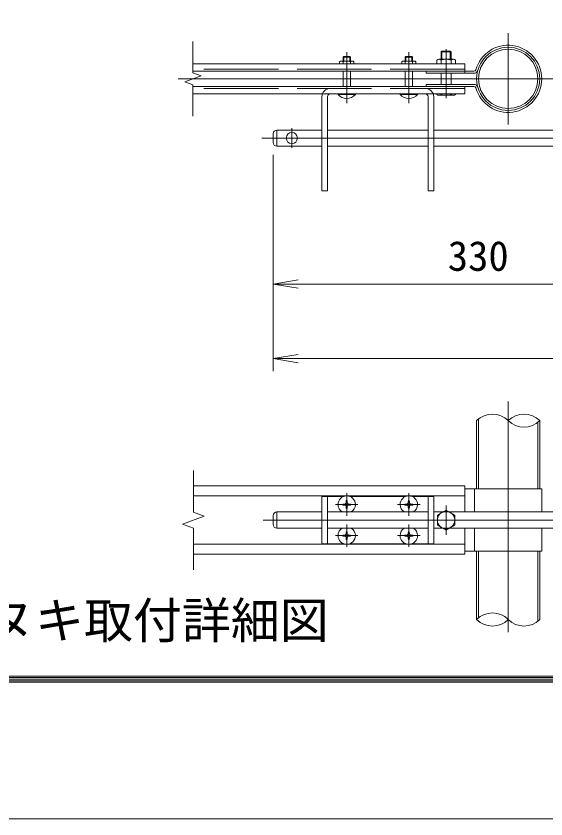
# Model space of a CAD drawing. Units: millimetres, scale not verified. Extents: x -4200 to 4200, y -2970 to 2970.
# Drawn here: x -2247 to -1393, y -2970 to -1678 of the extents above; entities that cross this region are included whole.
import ezdxf
from ezdxf.enums import TextEntityAlignment as Align

# ---------------------------------------------------------------- set-up
doc = ezdxf.new("R2010")
doc.units = ezdxf.units.MM
doc.header["$LTSCALE"] = 20
doc.linetypes.add('DASHED', pattern=[7.5, 6, -1.5])
doc.linetypes.add('USER1', pattern=[50.8, 31.75, -6.35, 6.35, -6.35])
for name, color, linetype, lineweight in [('0-1_D-TTL', 7, 'Continuous', 9), ('0-2_D-TTL-TXT', 7, 'Continuous', 18), ('0-4_D-BMK', 2, 'USER1', 13), ('0-5_D-STR1', 1, 'Continuous', 18), ('0-8_D-STR3', 3, 'Continuous', 13), ('0-9_D-STR-DIM', 7, 'Continuous', 9), ('0-A_0', 7, 'Continuous', 9)]:
    doc.layers.add(name, color=color, linetype=linetype, lineweight=lineweight)
doc.styles.add('ＭＳ ゴシック', font='')
doc.styles.get('ＭＳ ゴシック').set_extended_font_data('MS Gothic')

# ---------------------------------------------------------------- blocks, each defined once
blk = doc.blocks.new('_Open')
at = {"layer": '0-A_0'}
blk.add_line((-20, 3.33), (0, 0), dxfattribs=at)
blk.add_lwpolyline([(-20, -3.33), (0, 0), (-20, 0)], dxfattribs=at)

msp = doc.modelspace()

# ---------------------------------------------------------------- linework, layer by layer
at = {"layer": '0-1_D-TTL', "color": 2, "lineweight": 18}
msp.add_lwpolyline([(-4200, 2970), (4200, 2970), (4200, -2970), (-4200, -2970)], close=True, dxfattribs=at)
at = {"layer": '0-1_D-TTL'}
for points in [[(-3930, 2750), (3930, 2750), (3930, -2750), (-3930, -2750)], [(-3927.5, 2747.5), (3927.5, 2747.5), (3927.5, -2747.5), (-3927.5, -2747.5)], [(-3925, 2745), (3925, 2745), (3925, -2745), (-3925, -2745)], [(-3922.5, 2742.5), (3922.5, 2742.5), (3922.5, -2742.5), (-3922.5, -2742.5)], [(-3920, 2740), (3920, 2740), (3920, -2740), (-3920, -2740)]]:
    msp.add_lwpolyline(points, close=True, dxfattribs=at)
at = {"layer": '0-4_D-BMK'}
for p, q in [((-1454.15, -1705.46), (-1454.15, -1852.69)), ((-1714.15, -1735.95), (-1714.15, -1817.97)), ((-1614.15, -1735.95), (-1614.15, -1817.97)), ((-1554.15, -1731.55), (-1554.15, -1810.25)), ((-1985.85, -1779.08), (-597.36, -1779.08)), ((-1802.55, -1858.69), (-1802.55, -1890.26)), ((-1850.61, -1874.48), (-619.46, -1874.48)), ((-1454.15, -2298.49), (-1454.15, -2669.66)), ((-1714.15, -2482.29), (-1714.15, -2446.03)), ((-1614.15, -2482.21), (-1614.15, -2445.95)), ((-1732.37, -2464.08), (-1696.11, -2464.08)), ((-1632.37, -2464.08), (-1596.11, -2464.08)), ((-1554.15, -2465.5), (-1554.15, -2512.65)), ((-1848.79, -2489.08), (-569.89, -2489.08)), ((-1714.15, -2532.21), (-1714.15, -2495.95)), ((-1614.15, -2532.21), (-1614.15, -2495.95)), ((-1732.37, -2514.08), (-1696.11, -2514.08)), ((-1632.37, -2514.08), (-1596.11, -2514.08))]:
    msp.add_line(p, q, dxfattribs=at)
at = {"layer": '0-5_D-STR1'}
for p, q in [((-1504.95, -2329.08), (-1504.95, -2439.08)), ((-1403.35, -2329.08), (-1403.35, -2439.08)), ((-1504.95, -2539.08), (-1504.95, -2649.08)), ((-1403.35, -2539.08), (-1403.35, -2649.08)), ((-1403.35, -2539.08), (-1403.35, -2649.08))]:
    msp.add_line(p, q, dxfattribs=at)
at = {"layer": '0-5_D-STR1', "linetype": 'DASHED'}
for p, q in [((-1501.75, -2326.25), (-1501.75, -2439.08)), ((-1406.55, -2331.9), (-1406.55, -2439.08)), ((-1501.75, -2539.08), (-1501.75, -2646.25)), ((-1406.55, -2539.08), (-1406.55, -2651.9))]:
    msp.add_line(p, q, dxfattribs=at)
at = {"layer": '0-5_D-STR1'}
for radius in [50.8, 47.6]:
    msp.add_circle((-1454.15, -1779.08), radius, dxfattribs=at)
at = {"layer": '0-8_D-STR3'}
for p, q in [((-1719.07, -1743.28), (-1720.15, -1744.36)), ((-1719.07, -1750.48), (-1719.07, -1743.28)), ((-1719.07, -1743.28), (-1709.23, -1743.28)), ((-1719.07, -1743.28), (-1709.23, -1743.28)), ((-1709.23, -1750.48), (-1709.23, -1743.28)), ((-1709.23, -1743.28), (-1708.15, -1744.36)), ((-1619.07, -1743.28), (-1620.15, -1744.36)), ((-1609.23, -1743.28), (-1619.07, -1743.28)), ((-1609.23, -1743.28), (-1619.07, -1743.28)), ((-1619.07, -1750.48), (-1619.07, -1743.28)), ((-1609.23, -1743.28), (-1608.15, -1744.36)), ((-1609.23, -1750.48), (-1609.23, -1743.28)), ((-1562.15, -1735.83), (-1560.8, -1734.48)), ((-1546.15, -1735.83), (-1562.15, -1735.83)), ((-1562.15, -1747.48), (-1562.15, -1735.83)), ((-1547.51, -1734.48), (-1560.8, -1734.48)), ((-1560.8, -1747.48), (-1560.8, -1734.48)), ((-1547.51, -1734.48), (-1546.15, -1735.83)), ((-1547.51, -1747.48), (-1547.51, -1734.48)), ((-1546.15, -1747.48), (-1546.15, -1735.83)), ((-1524.15, -1754.88), (-1961.71, -1754.88)), ((-1725.65, -1751.68), (-1725.65, -1754.88)), ((-1720.15, -1750.48), (-1720.15, -1744.36)), ((-1720.15, -1744.36), (-1708.15, -1744.36)), ((-1720.15, -1754.88), (-1720.15, -1751.68)), ((-1708.15, -1750.48), (-1708.15, -1744.36)), ((-1708.15, -1754.88), (-1708.15, -1751.68)), ((-1702.65, -1751.68), (-1702.65, -1754.88)), ((-1625.65, -1751.68), (-1625.65, -1754.88)), ((-1608.15, -1744.36), (-1620.15, -1744.36)), ((-1620.15, -1750.48), (-1620.15, -1744.36)), ((-1620.15, -1754.88), (-1620.15, -1751.68)), ((-1608.15, -1750.48), (-1608.15, -1744.36)), ((-1608.15, -1754.88), (-1608.15, -1751.68)), ((-1602.65, -1751.68), (-1602.65, -1754.88)), ((-1569.15, -1749.08), (-1569.15, -1754.88)), ((-1542.31, -1747.48), (-1565.99, -1747.48)), ((-1562.15, -1754.88), (-1562.15, -1749.08)), ((-1546.15, -1754.88), (-1546.15, -1749.08)), ((-1539.15, -1749.08), (-1539.15, -1754.88)), ((-1524.15, -1754.88), (-1524.15, -1770.08)), ((-1509.24, -1766.88), (-1961.71, -1766.88)), ((-1720.15, -1791.28), (-1720.15, -1766.88)), ((-1708.15, -1791.28), (-1708.15, -1766.88)), ((-1620.15, -1791.28), (-1620.15, -1766.88)), ((-1608.15, -1791.28), (-1608.15, -1766.88)), ((-1586.15, -1766.88), (-1586.15, -1770.08)), ((-1509.24, -1770.08), (-1586.15, -1770.08)), ((-1562.15, -1788.08), (-1562.15, -1770.08)), ((-1546.15, -1788.08), (-1546.15, -1770.08)), ((-1509.24, -1791.28), (-1961.71, -1791.28)), ((-1509.24, -1788.08), (-1586.15, -1788.08)), ((-1586.15, -1788.08), (-1586.15, -1791.28)), ((-1586.15, -1788.08), (-1586.15, -1791.28)), ((-1524.15, -1791.28), (-1524.15, -1803.28)), ((-1524.15, -1803.28), (-1961.71, -1803.28)), ((-1754.15, -1807.98), (-1754.15, -1959.48)), ((-1745.15, -1807.78), (-1745.15, -1959.48)), ((-1728.15, -1803.28), (-1700.15, -1803.28)), ((-1728.15, -1804.1), (-1728.15, -1803.28)), ((-1728.15, -1804.1), (-1700.15, -1804.1)), ((-1700.15, -1804.1), (-1700.15, -1803.28)), ((-1628.15, -1804.1), (-1628.15, -1803.28)), ((-1600.15, -1803.28), (-1628.15, -1803.28)), ((-1600.15, -1804.1), (-1628.15, -1804.1)), ((-1600.15, -1804.1), (-1600.15, -1803.28)), ((-1583.15, -1807.78), (-1583.15, -1959.48)), ((-1574.15, -1807.98), (-1574.15, -1959.48)), ((-1569.15, -1803.28), (-1569.15, -1804.28)), ((-1565.79, -1805.48), (-1542.59, -1805.48)), ((-1562.15, -1803.28), (-1562.15, -1804.28)), ((-1546.15, -1803.28), (-1546.15, -1804.28)), ((-1539.15, -1803.28), (-1539.15, -1804.28)), ((-1832.55, -1867.48), (-1832.55, -1881.48)), ((-1826.55, -1861.48), (-1754.15, -1861.48)), ((-1826.55, -1861.48), (-1826.55, -1887.48)), ((-1745.15, -1861.48), (-1583.15, -1861.48)), ((-1574.15, -1861.48), (-1212.55, -1861.48)), ((-1826.55, -1887.48), (-1754.15, -1887.48)), ((-1745.15, -1887.48), (-1583.15, -1887.48)), ((-1574.15, -1887.48), (-1212.55, -1887.48)), ((-1754.15, -1959.48), (-1745.15, -1959.48)), ((-1574.15, -1959.48), (-1583.15, -1959.48)), ((-1524.15, -2434.08), (-1961.15, -2434.08)), ((-1524.15, -2434.08), (-1524.15, -2476.08)), ((-1400.15, -2439.08), (-1524.15, -2439.08)), ((-1508.15, -2439.08), (-1508.15, -2476.08)), ((-1400.15, -2439.08), (-1400.15, -2476.08)), ((-1524.15, -2450.08), (-1961.15, -2450.08)), ((-1754.15, -2451.08), (-1754.15, -2527.08)), ((-1719.35, -2451.08), (-1754.15, -2451.08)), ((-1745.15, -2451.08), (-1745.15, -2527.08)), ((-1619.35, -2451.08), (-1708.96, -2451.08)), ((-1574.15, -2451.08), (-1608.96, -2451.08)), ((-1583.15, -2451.08), (-1583.15, -2527.08)), ((-1574.15, -2451.08), (-1574.15, -2527.08)), ((-1720.45, -2464.87), (-1720.45, -2464.08)), ((-1717.86, -2464.91), (-1720.45, -2464.87)), ((-1714.94, -2457.78), (-1714.99, -2460.37)), ((-1713.36, -2457.78), (-1714.94, -2457.78)), ((-1713.36, -2457.78), (-1713.32, -2460.37)), ((-1710.45, -2463.24), (-1707.85, -2463.29)), ((-1707.85, -2463.29), (-1707.85, -2464.08)), ((-1617.86, -2463.24), (-1620.45, -2463.29)), ((-1620.45, -2463.29), (-1620.45, -2464.08)), ((-1614.94, -2457.78), (-1614.99, -2460.37)), ((-1613.36, -2457.78), (-1614.94, -2457.78)), ((-1613.36, -2457.78), (-1613.32, -2460.37)), ((-1610.45, -2464.91), (-1607.85, -2464.87)), ((-1607.85, -2464.87), (-1607.85, -2464.08)), ((-1803.65, -2476.08), (-1826.55, -2476.08)), ((-1826.55, -2476.08), (-1826.55, -2502.08)), ((-1803.96, -2476.08), (-1754.15, -2476.08)), ((-1745.15, -2476.08), (-1583.15, -2476.08)), ((-1714.94, -2470.38), (-1714.99, -2467.78)), ((-1713.36, -2470.38), (-1714.94, -2470.38)), ((-1713.36, -2470.38), (-1713.32, -2467.78)), ((-1614.94, -2470.38), (-1614.99, -2467.78)), ((-1613.36, -2470.38), (-1614.94, -2470.38)), ((-1613.36, -2470.38), (-1613.32, -2467.78)), ((-1574.15, -2476.08), (-1468.45, -2476.08)), ((-1468.75, -2476.08), (-1212.55, -2476.08)), ((-1832.55, -2482.08), (-1832.55, -2496.08)), ((-1803.65, -2502.08), (-1826.55, -2502.08)), ((-1803.96, -2502.08), (-1754.15, -2502.08)), ((-1745.15, -2502.08), (-1583.15, -2502.08)), ((-1574.15, -2502.08), (-1468.45, -2502.08)), ((-1524.15, -2502.08), (-1524.15, -2544.08)), ((-1508.15, -2502.08), (-1508.15, -2539.08)), ((-1468.75, -2502.08), (-1212.55, -2502.08)), ((-1400.15, -2502.08), (-1400.15, -2539.08)), ((-1720.45, -2514.87), (-1720.45, -2514.08)), ((-1717.86, -2514.91), (-1720.45, -2514.87)), ((-1714.94, -2507.78), (-1714.99, -2510.37)), ((-1714.94, -2520.38), (-1714.99, -2517.78)), ((-1713.36, -2507.78), (-1714.94, -2507.78)), ((-1713.36, -2507.78), (-1713.32, -2510.37)), ((-1713.36, -2520.38), (-1713.32, -2517.78)), ((-1710.45, -2513.24), (-1707.85, -2513.29)), ((-1710.45, -2514.91), (-1707.85, -2514.87)), ((-1707.85, -2513.29), (-1707.85, -2514.08)), ((-1707.85, -2514.87), (-1707.85, -2514.08)), ((-1617.86, -2513.24), (-1620.45, -2513.29)), ((-1620.45, -2513.29), (-1620.45, -2514.08)), ((-1614.94, -2507.78), (-1614.99, -2510.37)), ((-1614.94, -2520.38), (-1614.99, -2517.78)), ((-1613.36, -2507.78), (-1614.94, -2507.78)), ((-1613.36, -2507.78), (-1613.32, -2510.37)), ((-1613.36, -2520.38), (-1613.32, -2517.78)), ((-1610.45, -2513.24), (-1607.85, -2513.29)), ((-1610.45, -2514.91), (-1607.85, -2514.87)), ((-1607.85, -2513.29), (-1607.85, -2514.08)), ((-1607.85, -2514.87), (-1607.85, -2514.08)), ((-1524.15, -2528.08), (-1961.15, -2528.08)), ((-1719.35, -2527.08), (-1754.15, -2527.08)), ((-1713.36, -2520.38), (-1714.94, -2520.38)), ((-1619.35, -2527.08), (-1708.96, -2527.08)), ((-1613.36, -2520.38), (-1614.94, -2520.38)), ((-1574.15, -2527.08), (-1608.96, -2527.08)), ((-1524.15, -2544.08), (-1961.15, -2544.08)), ((-1400.15, -2539.08), (-1524.15, -2539.08))]:
    msp.add_line(p, q, dxfattribs=at)
at = {"layer": '0-8_D-STR3', "linetype": 'DASHED'}
for p, q in [((-1722.94, -1750.48), (-1705.22, -1750.48)), ((-1605.36, -1750.48), (-1623.08, -1750.48)), ((-1524.15, -1763.68), (-1961.71, -1763.68)), ((-1524.15, -1794.48), (-1961.71, -1794.48))]:
    msp.add_line(p, q, dxfattribs=at)
at = {"layer": '0-8_D-STR3'}
for points in [[(-1717.86, -2463.24), (-1720.45, -2463.29), (-1720.45, -2464.08)], [(-1710.45, -2464.91), (-1707.85, -2464.87), (-1707.85, -2464.08)], [(-1617.86, -2464.91), (-1620.45, -2464.87), (-1620.45, -2464.08)], [(-1610.45, -2463.24), (-1607.85, -2463.29), (-1607.85, -2464.08)], [(-1717.86, -2513.24), (-1720.45, -2513.29), (-1720.45, -2514.08)], [(-1617.86, -2514.91), (-1620.45, -2514.87), (-1620.45, -2514.08)]]:
    msp.add_lwpolyline(points, dxfattribs=at)
at = {"layer": '0-8_D-STR3', "color": 4, "linetype": 'DASHED'}
msp.add_lwpolyline([(-1554.15, -2472.88), (-1568.18, -2480.98), (-1568.18, -2497.18), (-1554.15, -2505.28), (-1540.12, -2497.18), (-1540.12, -2480.98)], close=True, dxfattribs=at)
at = {"layer": '0-8_D-STR3'}
msp.add_circle((-1802.55, -1874.48), 9, dxfattribs=at)
at = {"layer": '0-8_D-STR3', "color": 4, "linetype": 'DASHED', "lineweight": 9}
msp.add_circle((-1554.15, -2489.08), 14.07, dxfattribs=at)
at = {"layer": '0-8_D-STR3'}
for centre, radius, start, end in [((-1454.15, -1779.08), 54, 195.6185, 164.3815), ((-1722.9, -1754.23), 3.75, 42.84372, 137.15628), ((-1714.15, -1766.08), 15.6, 67.38014, 112.61986), ((-1705.4, -1754.21), 3.74, 42.69541, 137.30459), ((-1622.9, -1754.21), 3.74, 42.69541, 137.30459), ((-1614.15, -1766.08), 15.6, 67.38014, 112.61986), ((-1605.4, -1754.23), 3.75, 42.84372, 137.15628), ((-1565.65, -1752.07), 4.6, 40.52088, 139.47912), ((-1554.15, -1768.28), 20.8, 67.38014, 112.61986), ((-1542.65, -1752.07), 4.6, 40.52088, 139.47912), ((-1509.24, -1763.68), 3.2, 270, 344.3815), ((-1509.24, -1763.68), 6.4, 270, 344.3815), ((-1740.65, -1807.98), 13.5, 90, 180), ((-1587.65, -1807.98), 13.5, 0, 90), ((-1509.24, -1794.48), 6.4, 15.6185, 90), ((-1509.24, -1794.48), 3.2, 15.6185, 90), ((-1740.65, -1807.78), 4.5, 90, 180), ((-1714.15, -1792.48), 18.2, 219.71514, 320.28486), ((-1614.15, -1792.48), 18.2, 219.71514, 320.28486), ((-1587.65, -1807.78), 4.5, 0, 90), ((-1565.65, -1799.78), 5.7, 232.09851, 307.90149), ((-1554.15, -1778.21), 27.27, 252.93847, 287.06153), ((-1542.65, -1799.77), 5.7, 232.14171, 307.85829), ((-1826.55, -1867.48), 6, 90, 180), ((-1826.55, -1881.48), 6, 180, 270), ((-1714.15, -2464.08), 14, 0, 180), ((-1614.15, -2464.08), 14, 0, 180), ((-1714.15, -2464.08), 14, 180, 238.99728), ((-1717.96, -2460.27), 2.98, 270, 0), ((-1717.96, -2467.89), 2.98, 0, 90), ((-1710.34, -2460.27), 2.98, 180, 270), ((-1710.34, -2467.89), 2.98, 90, 180), ((-1714.15, -2464.08), 14, 301.00272, 0), ((-1614.15, -2464.08), 14, 180, 238.99728), ((-1617.96, -2460.27), 2.98, 270, 0), ((-1617.96, -2467.89), 2.98, 0, 90), ((-1610.34, -2460.27), 2.98, 180, 270), ((-1610.34, -2467.89), 2.98, 90, 180), ((-1614.15, -2464.08), 14, 301.00272, 0), ((-1826.55, -2482.08), 6, 90, 180), ((-1826.55, -2496.08), 6, 180, 270), ((-1714.15, -2514.08), 14, 121.00272, 180), ((-1714.15, -2514.08), 14, 0, 58.99728), ((-1614.15, -2514.08), 14, 121.00272, 180), ((-1614.15, -2514.08), 14, 0, 58.99728), ((-1714.15, -2514.08), 14, 180, 0), ((-1717.96, -2510.27), 2.98, 270, 0), ((-1717.96, -2517.89), 2.98, 0, 90), ((-1710.34, -2510.27), 2.98, 180, 270), ((-1710.34, -2517.89), 2.98, 90, 180), ((-1614.15, -2514.08), 14, 180, 0), ((-1617.96, -2510.27), 2.98, 270, 0), ((-1617.96, -2517.89), 2.98, 0, 90), ((-1610.34, -2510.27), 2.98, 180, 270), ((-1610.34, -2517.89), 2.98, 90, 180)]:
    msp.add_arc(centre, radius, start, end, dxfattribs=at)
at = {"layer": '0-9_D-STR-DIM'}
for p, q in [((-1961.71, -1769.46), (-1961.71, -1719.08)), ((-1948.49, -1774.27), (-1961.71, -1769.46)), ((-1974.92, -1783.89), (-1948.49, -1774.27)), ((-1961.71, -1788.69), (-1974.92, -1783.89)), ((-1961.71, -1839.08), (-1961.71, -1788.69)), ((-1832.55, -1901.48), (-1832.55, -2129.22)), ((-1832.55, -1901.48), (-1832.55, -2249.22)), ((-1792.55, -2109.22), (-1212.55, -2109.22)), ((-1792.55, -2229.22), (-672.55, -2229.22)), ((-1961.15, -2476.25), (-1961.15, -2409.08)), ((-1943.53, -2482.66), (-1961.15, -2476.25)), ((-1978.77, -2495.49), (-1943.53, -2482.66)), ((-1961.15, -2501.9), (-1978.77, -2495.49)), ((-1961.15, -2569.08), (-1961.15, -2501.9))]:
    msp.add_line(p, q, dxfattribs=at)
for centre, start, end in [((-1479.55, -2354.64), 45.18146, 134.81854), ((-1428.75, -2354.64), 45.18146, 134.81854), ((-1428.75, -2303.52), 225.18146, 314.81854), ((-1479.55, -2674.64), 45.18146, 134.81854), ((-1479.55, -2623.52), 225.18146, 314.81854), ((-1428.75, -2623.52), 225.18146, 314.81854)]:
    msp.add_arc(centre, 36.03, start, end, dxfattribs=at)

# ---------------------------------------------------------------- block references
at = {"layer": '0-9_D-STR-DIM', "xscale": 2, "yscale": 2, "rotation": 180}
for p in [(-1832.55, -2109.22), (-1832.55, -2229.22)]:
    msp.add_blockref('_Open', p, dxfattribs=at)

# ---------------------------------------------------------------- texts
at = {"layer": '0-2_D-TTL-TXT', "style": 'ＭＳ ゴシック'}
msp.add_text('カンヌキ取付詳細図', height=57.77, dxfattribs=at).set_placement((-2452.41, -2696.76), align=Align.BOTTOM_LEFT)
at = {"layer": '0-9_D-STR-DIM', "style": 'ＭＳ ゴシック'}
msp.add_text('330', height=48.09, dxfattribs=at).set_placement((-1551.43, -2102.47), align=Align.BOTTOM_LEFT)

doc.saveas('drawing.dxf')
